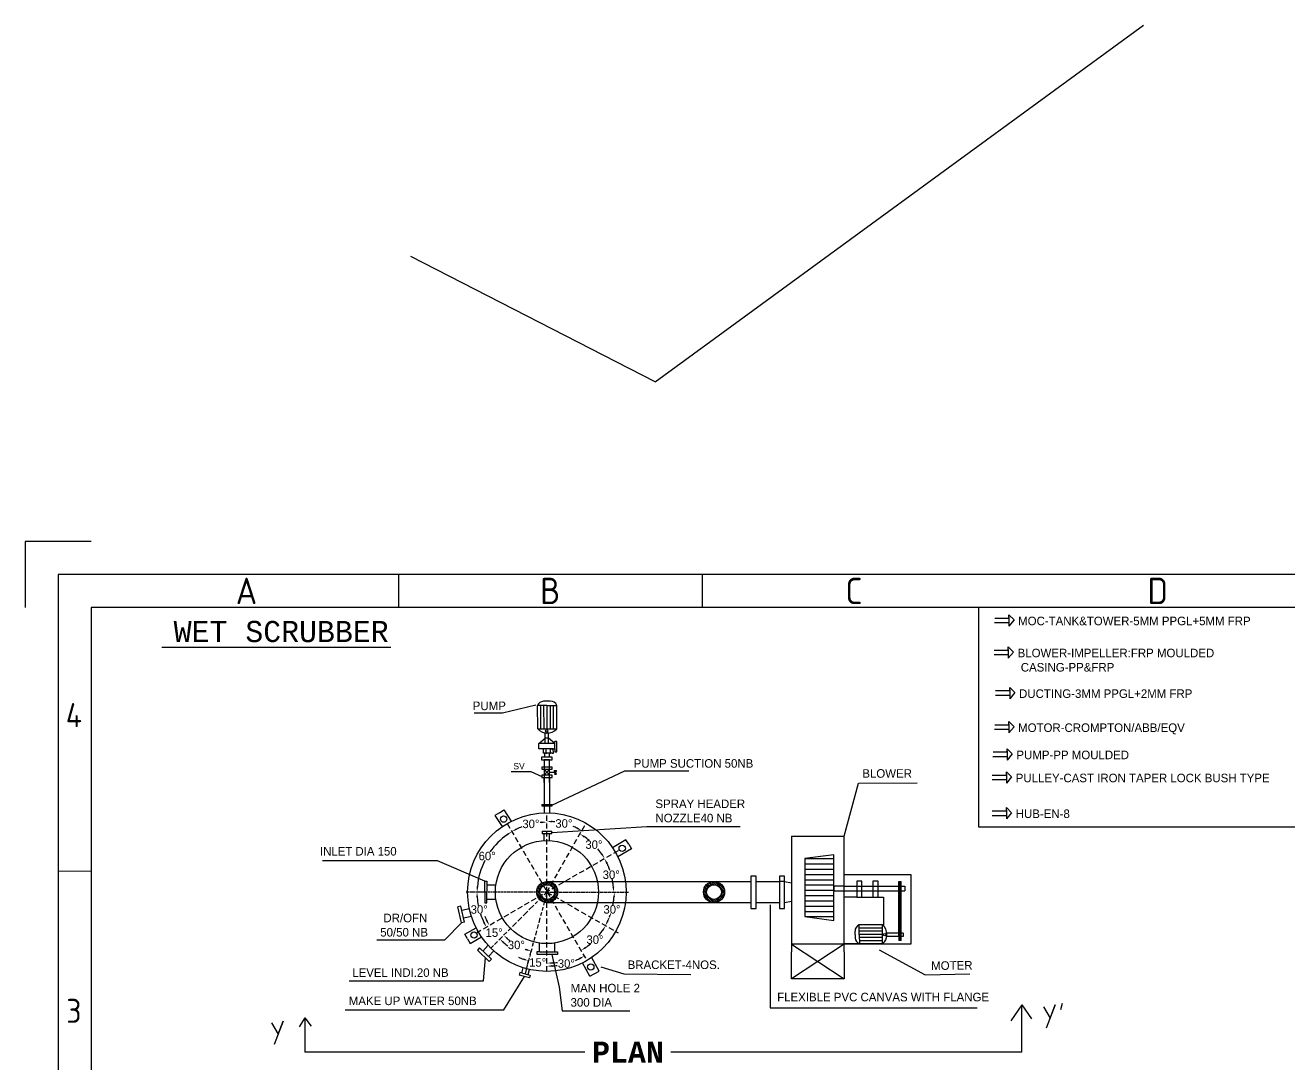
# Model space of a CAD drawing. Header units: inches. Extents: x -5552 to 88790, y -3173 to 14879.
# Drawn here: x 70238 to 82190, y 5056 to 14879 of the extents above; entities that cross this region are included whole.
import ezdxf
from ezdxf.enums import TextEntityAlignment as Align

# ---------------------------------------------------------------- set-up
doc = ezdxf.new("R2010")
doc.units = ezdxf.units.IN
doc.header["$MEASUREMENT"] = 0
doc.linetypes.add('HIDDEN', pattern=[0.375, 0.25, -0.125])
doc.layers.add('DIM', color=11, linetype='Continuous')
doc.layers.add('hidden', color=7, linetype='HIDDEN')
doc.styles.add('ISOCP', font='isocp.shx')
doc.linetypes.add('ZIGZAG', pattern='A,0.00254,-5.08,[131,ltypeshp.shx,S=5.08,R=0,X=-5.08,Y=0],-10.16,[131,ltypeshp.shx,S=5.08,R=180,X=5.08,Y=0],-5.08', length=20.32254)
doc.dimstyles.get("Standard").update_dxf_attribs({"dimtxt": 80, "dimasz": 50, "dimexe": 0.18, "dimexo": 40, "dimgap": 0.09, "dimtad": 0, "dimtih": 1, "dimtoh": 1, "dimdec": 0, "dimzin": 0, "dimdsep": 46, "dimtxsty": 'Standard', "dimcen": 0.09, "dimclrd": 6, "dimclre": 6, "dimclrt": 5, "dimadec": 0, "dimazin": 0, "dimtfac": 1, "dimtdec": 0, "dimtofl": 0, "dimtmove": 0, "dimatfit": 3, "dimfxl": 1, "dimtolj": 1, "dimtzin": 0, "dimarcsym": 0})

# ---------------------------------------------------------------- blocks, each defined once
blk = doc.blocks.new('*D73')
at = {"color": 6, "lineweight": -2, "transparency": 16777216}
for start, end in [(83.6401, 85.7152), (64.7023, 68.2699)]:
    blk.add_arc((75172, 6679), 669, start, end, dxfattribs=at)
at = {"color": 6, "transparency": 16777216}
for points in [[(75222, 7338), (75223, 7355), (75172, 7348)], [(75462, 7291), (75454, 7277), (75502, 7261)]]:
    blk.add_solid(points, dxfattribs=at)
at = {"layer": 'Defpoints', "color": 0, "transparency": 16777216}
for p in [(75172, 7429), (75398, 7309), (75542, 7332), (75172, 6679), (75172, 5929)]:
    blk.add_point(p, dxfattribs=at)
at = {"color": 5, "transparency": 16777216, "insert": (75333, 7328), "char_height": 80, "attachment_point": 5}
blk.add_mtext('\\A1;30°', dxfattribs=at)
blk = doc.blocks.new('*D74')
at = {"color": 6, "lineweight": -2, "transparency": 16777216}
for start, end in [(274.0742, 277.8998), (292.5911, 296.164)]:
    blk.add_arc((75172, 6682), 703, start, end, dxfattribs=at)
at = {"color": 6, "transparency": 16777216}
for points in [[(75223, 5972), (75222, 5989), (75172, 5978)], [(75478, 6058), (75486, 6043), (75526, 6074)]]:
    blk.add_solid(points, dxfattribs=at)
at = {"layer": 'Defpoints', "color": 0, "transparency": 16777216}
for p in [(75172, 7429), (74796, 7328), (75415, 6022), (75551, 6032), (75172, 5929)]:
    blk.add_point(p, dxfattribs=at)
at = {"color": 5, "transparency": 16777216, "insert": (75356, 6003), "char_height": 80, "attachment_point": 5}
blk.add_mtext('\\A1;30°', dxfattribs=at)
blk = doc.blocks.new('*D75')
at = {"color": 6, "lineweight": -2, "transparency": 16777216}
for start, end in [(320.0813, 325.6841), (304.7302, 309.8798)]:
    blk.add_arc((75174, 6678), 638, start, end, dxfattribs=at)
at = {"color": 6, "transparency": 16777216}
for points in [[(75694, 6323), (75708, 6314), (75728, 6361)], [(75542, 6147), (75533, 6161), (75496, 6127)]]:
    blk.add_solid(points, dxfattribs=at)
at = {"layer": 'Defpoints', "color": 0, "transparency": 16777216}
for p in [(74796, 7328), (74497, 7066), (75847, 6292), (75586, 6191), (75551, 6032)]:
    blk.add_point(p, dxfattribs=at)
at = {"color": 5, "transparency": 16777216, "insert": (75627, 6229), "char_height": 80, "attachment_point": 5}
blk.add_mtext('\\A1;30°', dxfattribs=at)
blk = doc.blocks.new('*D76')
at = {"color": 6, "lineweight": -2, "transparency": 16777216}
for start, end in [(184.343, 190.9407), (198.1212, 205.8434)]:
    blk.add_arc((75172, 6679), 661, start, end, dxfattribs=at)
at = {"color": 6, "transparency": 16777216}
for points in [[(74504, 6629), (74521, 6629), (74511, 6679)], [(74584, 6395), (74569, 6387), (74600, 6347)]]:
    blk.add_solid(points, dxfattribs=at)
at = {"layer": 'Defpoints', "color": 0, "transparency": 16777216}
for p in [(75845, 7070), (74422, 6679), (75922, 6679), (74551, 6452), (74500, 6288)]:
    blk.add_point(p, dxfattribs=at)
at = {"color": 5, "transparency": 16777216, "insert": (74532, 6514), "char_height": 80, "attachment_point": 5}
blk.add_mtext('\\A1;30°', dxfattribs=at)
blk = doc.blocks.new('*D84')
at = {"color": 6, "linetype": 'HIDDEN', "lineweight": -2, "transparency": 16777216}
for start, end in [(18.903, 25.6317), (4.5546, 11.3506)]:
    blk.add_arc((75172, 6679), 631, start, end, dxfattribs=at)
at = {"color": 6, "linetype": 'HIDDEN', "transparency": 16777216}
for points in [[(75733, 6948), (75748, 6956), (75717, 6996)], [(75809, 6730), (75792, 6729), (75803, 6679)]]:
    blk.add_solid(points, dxfattribs=at)
at = {"layer": 'Defpoints', "color": 0, "linetype": 'HIDDEN', "transparency": 16777216}
for p in [(75845, 7070), (75793, 6789), (74422, 6679), (75922, 6679), (74500, 6288)]:
    blk.add_point(p, dxfattribs=at)
at = {"color": 5, "linetype": 'HIDDEN', "transparency": 16777216, "insert": (75781, 6843), "char_height": 80, "attachment_point": 5}
blk.add_mtext('\\A1;30°', dxfattribs=at)
blk = doc.blocks.new('*D85')
at = {"color": 6, "linetype": 'HIDDEN', "lineweight": -2, "transparency": 16777216}
for start, end in [(348.7937, 355.514), (334.6724, 341.3278)]:
    blk.add_arc((75172, 6679), 637, start, end, dxfattribs=at)
at = {"color": 6, "linetype": 'HIDDEN', "transparency": 16777216}
for points in [[(75800, 6630), (75816, 6629), (75810, 6679)], [(75756, 6403), (75741, 6410), (75725, 6362)]]:
    blk.add_solid(points, dxfattribs=at)
at = {"layer": 'Defpoints', "color": 0, "linetype": 'HIDDEN', "transparency": 16777216}
for p in [(74422, 6679), (75172, 6679), (75922, 6679), (75772, 6463), (75847, 6292)]:
    blk.add_point(p, dxfattribs=at)
at = {"color": 5, "linetype": 'HIDDEN', "transparency": 16777216, "insert": (75788, 6515), "char_height": 80, "attachment_point": 5}
blk.add_mtext('\\A1;30°', dxfattribs=at)
blk = doc.blocks.new('*D78')
at = {"color": 6, "linetype": 'ByBlock', "lineweight": -2, "transparency": 16777216}
for start, end in [(50.7355, 55.8807), (34.713, 40.3374)]:
    blk.add_arc((75172, 6679), 632, start, end, dxfattribs=at)
at = {"color": 6, "linetype": 'ByBlock', "transparency": 16777216}
for points in [[(75522, 7195), (75531, 7209), (75484, 7229)], [(75698, 7044), (75684, 7035), (75718, 6997)]]:
    blk.add_solid(points, dxfattribs=at)
at = {"layer": 'Defpoints', "color": 0, "linetype": 'ByBlock', "transparency": 16777216}
for p in [(75542, 7332), (75654, 7088), (75845, 7070), (75172, 6679), (74500, 6288)]:
    blk.add_point(p, dxfattribs=at)
at = {"color": 5, "linetype": 'ByBlock', "transparency": 16777216, "insert": (75617, 7128), "char_height": 80, "attachment_point": 5}
blk.add_mtext('\\A1;30°', dxfattribs=at)
blk = doc.blocks.new('*D79')
at = {"color": 6, "linetype": 'ByBlock', "lineweight": -2, "transparency": 16777216}
blk.add_line((74989, 5994), (74998, 6030), dxfattribs=at)
for start, end in [(246.4849, 250.7481), (274.2632, 278.5263)]:
    blk.add_arc((75172, 6679), 672, start, end, dxfattribs=at)
at = {"color": 6, "linetype": 'ByBlock', "transparency": 16777216}
for points in [[(74953, 6053), (74948, 6037), (74998, 6030)], [(75223, 6001), (75222, 6017), (75172, 6007)]]:
    blk.add_solid(points, dxfattribs=at)
at = {"layer": 'Defpoints', "color": 0, "linetype": 'ByBlock', "transparency": 16777216}
for p in [(75172, 7429), (75172, 6679), (74999, 6033), (75056, 6017), (75172, 5929)]:
    blk.add_point(p, dxfattribs=at)
at = {"color": 5, "linetype": 'ByBlock', "transparency": 16777216, "insert": (75085, 6013), "char_height": 80, "attachment_point": 5}
blk.add_mtext('\\A1;15°', dxfattribs=at)
blk = doc.blocks.new('*D80')
at = {"color": 6, "linetype": 'ByBlock', "lineweight": -2, "transparency": 16777216}
for start, end in [(201.0735, 205.6248), (229.5513, 234.1026)]:
    blk.add_arc((75172, 6679), 630, start, end, dxfattribs=at)
at = {"color": 6, "linetype": 'ByBlock', "transparency": 16777216}
for points in [[(74612, 6411), (74597, 6403), (74628, 6363)], [(74758, 6194), (74769, 6206), (74727, 6234)]]:
    blk.add_solid(points, dxfattribs=at)
at = {"layer": 'Defpoints', "color": 0, "linetype": 'ByBlock', "transparency": 16777216}
for p in [(75845, 7070), (75172, 6679), (74500, 6288), (74657, 6317), (74727, 6234)]:
    blk.add_point(p, dxfattribs=at)
at = {"color": 5, "linetype": 'ByBlock', "transparency": 16777216, "insert": (74673, 6295), "char_height": 80, "attachment_point": 5}
blk.add_mtext('\\A1;15°', dxfattribs=at)
blk = doc.blocks.new('*D81')
at = {"color": 6, "linetype": 'ByBlock', "lineweight": -2, "transparency": 16777216}
blk.add_line((75014, 6088), (75023, 6121), dxfattribs=at)
for start, end in [(229.959, 232.8161), (249.3008, 250.0522)]:
    blk.add_arc((75172, 6679), 578, start, end, dxfattribs=at)
at = {"color": 6, "linetype": 'ByBlock', "transparency": 16777216}
for points in [[(74795, 6231), (74806, 6243), (74764, 6271)], [(74978, 6144), (74973, 6128), (75023, 6121)]]:
    blk.add_solid(points, dxfattribs=at)
at = {"layer": 'Defpoints', "color": 0, "linetype": 'ByBlock', "transparency": 16777216}
for p in [(75172, 6679), (75172, 6679), (74764, 6271), (74841, 6206), (75024, 6126)]:
    blk.add_point(p, dxfattribs=at)
at = {"color": 5, "linetype": 'ByBlock', "transparency": 16777216, "insert": (74883, 6179), "char_height": 80, "attachment_point": 5}
blk.add_mtext('\\A1;30°', dxfattribs=at)
blk = doc.blocks.new('*D82')
at = {"color": 6, "linetype": 'ByBlock', "lineweight": -2, "transparency": 16777216}
for start, end in [(111.144, 115.893), (94.3451, 95.601)]:
    blk.add_arc((75172, 6682), 659, start, end, dxfattribs=at)
at = {"color": 6, "linetype": 'ByBlock', "transparency": 16777216}
for points in [[(75122, 7348), (75123, 7331), (75172, 7341)], [(74888, 7268), (74880, 7282), (74840, 7252)]]:
    blk.add_solid(points, dxfattribs=at)
at = {"layer": 'Defpoints', "color": 0, "linetype": 'ByBlock', "transparency": 16777216}
for p in [(75172, 7429), (74796, 7328), (74945, 7301), (75551, 6032), (75172, 5929)]:
    blk.add_point(p, dxfattribs=at)
at = {"color": 5, "linetype": 'ByBlock', "transparency": 16777216, "insert": (75021, 7324), "char_height": 80, "attachment_point": 5}
blk.add_mtext('\\A1;30°', dxfattribs=at)
blk = doc.blocks.new('*D83')
at = {"color": 6, "linetype": 'ByBlock', "lineweight": -2, "transparency": 16777216}
blk.add_line((74552, 6679), (74512, 6679), dxfattribs=at)
for start, end in [(124.571, 144.8344), (152.9543, 175.6671)]:
    blk.add_arc((75174, 6679), 661, start, end, dxfattribs=at)
at = {"color": 6, "linetype": 'ByBlock', "transparency": 16777216}
for points in [[(74794, 7231), (74803, 7217), (74841, 7251)], [(74523, 6729), (74506, 6730), (74512, 6679)]]:
    blk.add_solid(points, dxfattribs=at)
at = {"layer": 'Defpoints', "color": 0, "linetype": 'ByBlock', "transparency": 16777216}
for p in [(74796, 7328), (74552, 6905), (74592, 6679), (74611, 6679), (75551, 6032)]:
    blk.add_point(p, dxfattribs=at)
at = {"color": 5, "linetype": 'ByBlock', "transparency": 16777216, "insert": (74607, 7020), "char_height": 80, "attachment_point": 5}
blk.add_mtext('\\A1;60°', dxfattribs=at)

msp = doc.modelspace()

# ---------------------------------------------------------------- hatches: boundary and pattern name
h = msp.add_hatch()
h.set_pattern_fill('ANSI31', scale=100, style=0)
h.set_pattern_definition([(135, (75275.049, 6579.401), (8.83883, 8.83883), [])])
h.paths.add_polyline_path([(75275, 6679.3, -0.4022849), (75179.1, 6579.4), (75171, 6579.4, -0.4022849), (75075, 6679.3, -1)])
h.paths.add_polyline_path([(75105, 6679.3, 1), (75245, 6679.3, 1)], flags=16)
h = msp.add_hatch()
h.set_pattern_fill('ANSI31', scale=100, style=0)
h.set_pattern_definition([(135, (76853.531, 6579.454), (8.83883, 8.83883), [])])
h.paths.add_polyline_path([(76853.5, 6679.4, -0.4022849), (76757.6, 6579.5), (76749.4, 6579.5, -0.4022849), (76653.5, 6679.4, -1)])
h.paths.add_polyline_path([(76683.5, 6679.4, 1), (76823.5, 6679.4, 1)], flags=16)

# ---------------------------------------------------------------- linework, layer by layer
at = {"color": 30, "linetype": 'ByBlock'}
for q in [(80817, 14879.2), (73886.4, 12692)]:
    msp.add_line((76196.6, 11507.3), q, dxfattribs=at)
at = {"color": 0}
for p, q in [((70237.8, 9996.7), (70237.8, 9372.1)), ((70862.4, 9996.7), (70237.8, 9996.7)), ((73767, 9684.4), (73767, 9372.1)), ((76640.3, 9684.4), (76640.3, 9372.1)), ((70862.4, 6875.7), (70550.1, 6875.4))]:
    msp.add_line(p, q, dxfattribs=at)
at = {"color": 7, "linetype": 'ByBlock'}
for p, q in [((79255.3, 9372.1), (79255.5, 7297.2)), ((79255.5, 7297.2), (82549.4, 7297.2)), ((75172.2, 6779.3), (77101.9, 6779.3)), ((74436.3, 6679.4), (74408.1, 6679.4)), ((74457.5, 6679.4), (74442.1, 6679.4)), ((74476.3, 6679.4), (74463.3, 6679.4)), ((74495.9, 6679.4), (74482.2, 6679.4)), ((74516.2, 6679.4), (74501.7, 6679.4)), ((74543.2, 6679.4), (74522, 6679.4)), ((74564.8, 6679.4), (74549, 6679.4)), ((74586.6, 6679.4), (74570.6, 6679.4)), ((74611.3, 6679.4), (74592.4, 6679.4)), ((74633.4, 6679.4), (74617.2, 6679.4)), ((74654.1, 6679.4), (74639.3, 6679.4)), ((74675.2, 6679.4), (74659.9, 6679.4)), ((74704, 6679.4), (74681.1, 6679.4)), ((74729.2, 6679.4), (74709.8, 6679.4)), ((74755.6, 6679.4), (74735, 6679.4)), ((74785.8, 6679.4), (74761.4, 6679.4)), ((74821.4, 6679.4), (74791.6, 6679.4)), ((74856.5, 6679.4), (74827.2, 6679.4)), ((74890.1, 6679.4), (74862.3, 6679.4)), ((74947.7, 6679.4), (74895.9, 6679.4)), ((74996, 6679.4), (74953.5, 6679.4)), ((75038.9, 6679.4), (75001.8, 6679.4)), ((75061, 6679.4), (75044.7, 6679.4)), ((75111.8, 6679.4), (75066.8, 6679.4)), ((75143, 6679.4), (75117.6, 6679.4)), ((75172.2, 6679.4), (75147.5, 6654.6)), ((75172.2, 6679.4), (75148.9, 6679.4)), ((75172.2, 6679.4), (75161.3, 6638.5)), ((75166.4, 6679.4), (75172.2, 6679.4)), ((75172.2, 6679.4), (75172.2, 6689.5)), ((75172.2, 6679.4), (75194.9, 6679.4)), ((75175, 6579.3), (77101.9, 6579.3)), ((75200.8, 6679.4), (75282.5, 6679.4)), ((75288.4, 6679.4), (75316, 6679.4)), ((75321.8, 6679.4), (75372.4, 6679.4)), ((75378.2, 6679.4), (75415.2, 6679.4)), ((75421.1, 6679.4), (75441.9, 6679.4)), ((75447.8, 6679.4), (75483.5, 6679.4)), ((75489.3, 6679.4), (75537.6, 6679.4)), ((75543.4, 6679.4), (75560.6, 6679.4)), ((75566.4, 6679.4), (75579.7, 6679.4)), ((75585.5, 6679.4), (75641.1, 6679.4)), ((75646.9, 6679.4), (75666.6, 6679.4)), ((75672.4, 6679.4), (75708.3, 6679.4)), ((75714.1, 6679.4), (75742.4, 6679.4)), ((75748.2, 6679.4), (75779.6, 6679.4)), ((75785.4, 6679.4), (75824.1, 6679.4)), ((75829.9, 6679.4), (75858.1, 6679.4)), ((75863.9, 6679.4), (75906.2, 6679.4)), ((75912.1, 6679.4), (75943.6, 6679.4)), ((80046.8, 5624), (80029.1, 5566.8))]:
    msp.add_line(p, q, dxfattribs=at)
at = {"color": 3, "linetype": 'ByBlock'}
for p, q in [((79407.8, 9228.7), (79541.4, 9228.7)), ((79408.2, 9272), (79541.9, 9272)), ((79541.9, 9278.7), (79541.9, 9302.5)), ((79541.9, 9302.5), (79591, 9253.4)), ((79541.9, 9278.7), (79541.9, 9221.5)), ((79591, 9253.4), (79541.9, 9194.8)), ((79541.9, 9221.5), (79541.9, 9194.8)), ((79403.5, 8968.9), (79537.1, 8968.9)), ((79537.1, 8975.6), (79537.1, 8999.4)), ((79537.1, 8999.4), (79586.2, 8950.3)), ((79537.1, 8975.6), (79537.1, 8918.4)), ((79403, 8925.6), (79536.6, 8925.6)), ((79586.2, 8950.3), (79537.1, 8891.7)), ((79537.1, 8918.4), (79537.1, 8891.7)), ((79550.4, 8591.4), (79550.4, 8615.1)), ((79550.4, 8615.1), (79599.6, 8566)), ((79416.3, 8541.4), (79549.9, 8541.4)), ((79416.8, 8584.7), (79550.4, 8584.7)), ((79550.4, 8591.4), (79550.4, 8534.2)), ((79599.6, 8566), (79550.4, 8507.5)), ((79550.4, 8534.2), (79550.4, 8507.5)), ((79408.2, 8262.5), (79541.9, 8262.5)), ((79541.9, 8269.2), (79541.9, 8293)), ((79541.9, 8293), (79591, 8243.8)), ((79541.9, 8269.2), (79541.9, 8212)), ((79407.8, 8219.2), (79541.4, 8219.2)), ((79591, 8243.8), (79541.9, 8185.3)), ((79541.9, 8212), (79541.9, 8185.3)), ((79525.8, 8011.5), (79525.8, 8035.3)), ((79525.8, 8035.3), (79574.9, 7986.2)), ((79525.8, 8011.5), (79525.8, 7954.3)), ((79391.7, 7961.5), (79525.3, 7961.5)), ((79392.2, 8004.8), (79525.8, 8004.8)), ((79574.9, 7986.2), (79525.8, 7927.6)), ((79525.8, 7954.3), (79525.8, 7927.6)), ((79385.7, 7786.8), (79519.3, 7786.8)), ((79519.3, 7793.5), (79519.3, 7817.2)), ((79519.3, 7817.2), (79568.4, 7768.1)), ((79519.3, 7793.5), (79519.3, 7736.3)), ((79385.2, 7743.5), (79518.8, 7743.5)), ((79568.4, 7768.1), (79519.3, 7709.6)), ((79519.3, 7736.3), (79519.3, 7709.6)), ((79385.7, 7448.6), (79519.3, 7448.6)), ((79519.3, 7455.4), (79519.3, 7479.1)), ((79519.3, 7479.1), (79568.4, 7430)), ((79519.3, 7455.4), (79519.3, 7398.2)), ((79568.4, 7430), (79519.3, 7371.5)), ((79385.2, 7405.3), (79518.8, 7405.3)), ((79519.3, 7398.2), (79519.3, 7371.5))]:
    msp.add_line(p, q, dxfattribs=at)
at = {"color": 7}
for p, q in [((71529.8, 8996.5), (73695, 8996.5)), ((74752.9, 8370.8), (74482.6, 8370.8)), ((75067.7, 8446), (74752.9, 8370.8)), ((75170.6, 8444.3), (75084.7, 8444.1)), ((75085.1, 8224.1), (75084.7, 8444.1)), ((75085.1, 8224.1), (75084.7, 8444.1)), ((75115.1, 8224.2), (75114.7, 8444.4)), ((75203.9, 8484.3), (75139.8, 8484.2)), ((75145.1, 8224.2), (75144.7, 8444.5)), ((75170.6, 8444.3), (75264.7, 8444.4)), ((75170.6, 8444.3), (75264.7, 8444.4)), ((75175.1, 8224.3), (75174.7, 8444.5)), ((75205.1, 8224.3), (75204.7, 8444.6)), ((75235.1, 8224.4), (75234.7, 8444.7)), ((75265.1, 8224.4), (75264.7, 8444.4)), ((75265.1, 8224.4), (75264.7, 8444.4)), ((75085.1, 8224.1), (75265.1, 8224.4)), ((75085.1, 8224.1), (75265.1, 8224.4)), ((75096.2, 8084.1), (75156.1, 8134.2)), ((75186, 8184.3), (75156, 8184.2)), ((75156.2, 8084.2), (75156, 8184.2)), ((75186.1, 8134.3), (75156.1, 8134.2)), ((75186.2, 8084.3), (75186, 8184.3)), ((75186.1, 8134.3), (75186, 8184.3)), ((75246.2, 8084.4), (75186.1, 8134.3)), ((75246.2, 8084.4), (75096.2, 8084.1)), ((75096.3, 8034.1), (75096.2, 8084.1)), ((75096.3, 8034.1), (75096.2, 8084.1)), ((75096.3, 8034.1), (75096.2, 8084.1)), ((75136.3, 8034.2), (75096.3, 8034.1)), ((75136.3, 8034.2), (75096.3, 8034.1)), ((75206.3, 8034.3), (75136.3, 8034.2)), ((75136.3, 8034.2), (75136.4, 7994.2)), ((75233, 8034.4), (75163, 8034.2)), ((75163, 8034.2), (75163.1, 7994.2)), ((75206.3, 8034.3), (75246.3, 8034.4)), ((75206.3, 8034.3), (75246.3, 8034.4)), ((75206.4, 7994.3), (75206.3, 8034.3)), ((75233.1, 7994.4), (75233, 8034.4)), ((75267.5, 8104.8), (75246.2, 8104.7)), ((75246.3, 8034.4), (75246.2, 8104.7)), ((75246.3, 8034.4), (75246.2, 8104.7)), ((75246.3, 8034.4), (75246.3, 8006.2)), ((75267.7, 8006.2), (75267.5, 8104.8)), ((75221.9, 7954.4), (75121.9, 7954.2)), ((75121.9, 7954.2), (75121.9, 7929.2)), ((75121.9, 7929.2), (75221.9, 7929.4)), ((75146.4, 7994.2), (75136.4, 7994.2)), ((75196.4, 7994.3), (75146.4, 7994.2)), ((75196.9, 7929.3), (75146.9, 7929.2)), ((75146.9, 7929.2), (75147.2, 7757.6)), ((75149.1, 7994.2), (75149.2, 7954.2)), ((75163.1, 7994.2), (75173.1, 7994.3)), ((75223.1, 7994.4), (75173.1, 7994.3)), ((75196.4, 7954.3), (75196.4, 7994.3)), ((75196.4, 7994.3), (75206.4, 7994.3)), ((75196.4, 7954.3), (75196.4, 7979.3)), ((75197.2, 7757.6), (75196.9, 7929.3)), ((75197, 7879.3), (75196.9, 7929.3)), ((75221.9, 7929.4), (75221.9, 7954.4)), ((75223.1, 7994.4), (75233.1, 7994.4)), ((75246.3, 8006.2), (75267.7, 8006.2)), ((74834.1, 7819.6), (75020.7, 7819.6)), ((75020.7, 7819.6), (75123.3, 7774)), ((75220.5, 7862.3), (75123.3, 7862.3)), ((75123.3, 7862.3), (75123.3, 7840.8)), ((75123.3, 7840.8), (75220.5, 7840.8)), ((75220.5, 7784.8), (75123.3, 7784.8)), ((75123.3, 7784.8), (75123.3, 7763.2)), ((75197.1, 7840.8), (75147, 7784.8)), ((75197.1, 7784.8), (75147, 7840.8)), ((75197.1, 7813.3), (75242.4, 7813.3)), ((75912.1, 7825.2), (75209.5, 7496)), ((75220.5, 7840.8), (75220.5, 7862.3)), ((75220.5, 7763.2), (75220.5, 7784.8)), ((75253.3, 7813.2), (75241.3, 7830.4)), ((75241.3, 7830.4), (75263.6, 7830.4)), ((75242.4, 7813.3), (75253.3, 7813.2)), ((75253.3, 7813.2), (75242.9, 7796.1)), ((75242.9, 7796.1), (75264.5, 7796.1)), ((75263.6, 7830.4), (75253.3, 7813.2)), ((75264.5, 7796.1), (75253.3, 7813.2)), ((75912.1, 7825.2), (76515.1, 7825.2)), ((75123.3, 7763.2), (75220.5, 7763.2)), ((75147.2, 7757.6), (75147.2, 7428.9)), ((75147.2, 7716), (75147.2, 7757.6)), ((75197.2, 7757.6), (75197.2, 7428.9)), ((75197.2, 7716), (75197.2, 7757.6)), ((77985.2, 7207.5), (78119.5, 7708.5)), ((78119.5, 7708.5), (78675, 7713.6)), ((75197.2, 7547.3), (75197.2, 7547.3)), ((74722.5, 7429.8), (74680.6, 7402.6)), ((74722.5, 7429.8), (74764.5, 7457)), ((74764.5, 7457), (74834.8, 7349.1)), ((75124.4, 7509.4), (75124.4, 7496)), ((75124.4, 7509.4), (75222.2, 7509.4)), ((75124.4, 7496), (75222.2, 7496)), ((75222.2, 7496), (75222.2, 7509.4)), ((74680.6, 7402.6), (74748.8, 7298.3)), ((75218, 7242.7), (76116.2, 7298.7)), ((76116.2, 7298.7), (77001.3, 7298.3)), ((75126.6, 7255.2), (75218, 7255.2)), ((75126.6, 7255.2), (75126.6, 7230.2)), ((75218, 7230.2), (75126.6, 7230.2)), ((75147.2, 7165.8), (75147.2, 7230.2)), ((75197.2, 7165.9), (75197.2, 7230.2)), ((75218, 7230.2), (75218, 7255.2)), ((75920, 7174.4), (75791.9, 7096.6)), ((75945.8, 7131.6), (75920, 7174.4)), ((77485.2, 7207.5), (77485.2, 6114.3)), ((77485.2, 7207.5), (77985.2, 7207.5)), ((77985.2, 6114.3), (77985.2, 7207.5)), ((75971.6, 7088.8), (75844.1, 7011.5)), ((75945.8, 7131.6), (75971.6, 7088.8)), ((74137.1, 6976.3), (73048.4, 6976.3)), ((74584.7, 6781.9), (74137.1, 6976.3)), ((77887, 7031.1), (77612, 6996.8)), ((77612, 6996.8), (77612, 6446.8)), ((77612, 6996.8), (77887, 6996.8)), ((77612, 6946.8), (77887, 6946.8)), ((77887, 6781.1), (77887, 7031.1)), ((77151.9, 6830.8), (77101.9, 6830.8)), ((77101.9, 6830.8), (77101.9, 6524.8)), ((77151.9, 6524.8), (77151.9, 6830.8)), ((77421.3, 6830.8), (77371.3, 6830.8)), ((77371.3, 6830.8), (77371.3, 6524.8)), ((77421.3, 6524.8), (77421.3, 6830.8)), ((77612, 6896.8), (77887, 6896.8)), ((77612, 6846.8), (77887, 6846.8)), ((78616.7, 6842.1), (77985.2, 6842.1)), ((78616.7, 6189.1), (78616.7, 6842.1)), ((74584.7, 6679.4), (74584.7, 6781.9)), ((74584.7, 6781.9), (74604.7, 6781.9)), ((74604.7, 6781.9), (74604.7, 6679.4)), ((74604.7, 6747.6), (74689.5, 6747.6)), ((77421.3, 6779.4), (77371.3, 6779.4)), ((77421.3, 6779.4), (77485.2, 6765.9)), ((77612, 6796.8), (77887, 6796.8)), ((77612, 6746.8), (77887, 6746.8)), ((77612, 6696.8), (77887, 6696.8)), ((77887, 6736.1), (77887, 6781.1)), ((77985.2, 6736.1), (77887, 6736.1)), ((77887, 6736.1), (77887, 6691.1)), ((77887, 6410.6), (77887, 6736.1)), ((77985.2, 6736.1), (78558.8, 6736.1)), ((78102.6, 6783.6), (78102.6, 6629.9)), ((78152.6, 6783.6), (78102.6, 6783.6)), ((78152.6, 6629.9), (78152.6, 6783.6)), ((78255.1, 6783.6), (78255.1, 6629.9)), ((78305.1, 6783.6), (78255.1, 6783.6)), ((78305.1, 6629.9), (78305.1, 6783.6)), ((78500, 6260.6), (78500, 6779.8)), ((78500, 6779.8), (78510, 6779.8)), ((78510, 6260.6), (78510, 6779.8)), ((78514.8, 6260.6), (78514.8, 6779.8)), ((78514.8, 6779.8), (78524.8, 6779.8)), ((78524.8, 6220.7), (78524.8, 6779.8)), ((78558.8, 6736.1), (78558.8, 6691.1)), ((74584.7, 6679.4), (74584.7, 6576.9)), ((74584.7, 6576.9), (74604.7, 6576.9)), ((74604.7, 6576.9), (74604.7, 6679.4)), ((74604.7, 6611.1), (74689.5, 6611.1)), ((75083.5, 6590.6), (75060.9, 6568.1)), ((75135.2, 6642.3), (75095.8, 6602.9)), ((75155.9, 6618.3), (75139.4, 6556.6)), ((75172.2, 6673.8), (75172.2, 6684.9)), ((77421.3, 6579.4), (77485.2, 6593.4)), ((77612, 6646.8), (77887, 6646.8)), ((77612, 6596.8), (77887, 6596.8)), ((77887, 6691.1), (77985.2, 6691.1)), ((77985.2, 6691.1), (78558.8, 6691.1)), ((78102.6, 6629.9), (77985.2, 6629.9)), ((78102.6, 6629.9), (78152.6, 6629.9)), ((78152.6, 6629.9), (78357.4, 6629.9)), ((78255.1, 6629.9), (78305.1, 6629.9)), ((78357.4, 6629.9), (78357.4, 6360)), ((74357.8, 6544.7), (74329.5, 6538.3)), ((74363.3, 6387.2), (74329.5, 6538.3)), ((74392.2, 6394), (74357.8, 6544.7)), ((74439.3, 6520.6), (74367.1, 6504.2)), ((74990.5, 6497.7), (74947.6, 6454.7)), ((75048.7, 6555.8), (75002.8, 6509.9)), ((75120.6, 6486.4), (75112.3, 6455.6)), ((75134, 6536.4), (75126, 6506.6)), ((77101.9, 6524.8), (77151.9, 6524.8)), ((77285.7, 6559.4), (77285.7, 5584.4)), ((77371.3, 6524.8), (77421.3, 6524.8)), ((77612, 6546.8), (77887, 6546.8)), ((77612, 6496.8), (77887, 6496.8)), ((74206.2, 6226.8), (74363.3, 6387.2)), ((74392.2, 6394), (74363.3, 6387.2)), ((74458.5, 6449.2), (74383.5, 6432.3)), ((74395.6, 6280.4), (74502.5, 6341.9)), ((74834.7, 6341.8), (74805.4, 6312.6)), ((74884.1, 6391.2), (74847, 6354.1)), ((74935.3, 6442.5), (74896.4, 6403.5)), ((75089.8, 6371.6), (75079.9, 6334.4)), ((75106.9, 6435.4), (75094.6, 6389.5)), ((77612, 6446.8), (77887, 6410.6)), ((77612, 6446.8), (77887, 6446.8)), ((78347.5, 6339.5), (78127.2, 6339.1)), ((78347.4, 6369.5), (78127.5, 6369.1)), ((78347.4, 6369.5), (78127.5, 6369.1)), ((78127.6, 6275), (78127.5, 6369.1)), ((78127.6, 6275), (78127.5, 6369.1)), ((78347.8, 6189.5), (78347.4, 6369.5)), ((78347.8, 6189.5), (78347.4, 6369.5)), ((73562.7, 6226.8), (74206.2, 6226.8)), ((74420.5, 6237), (74395.6, 6280.4)), ((74420.5, 6237), (74445.3, 6193.6)), ((74445.3, 6193.6), (74553.2, 6256)), ((74751, 6258.1), (74718.5, 6225.7)), ((74793.2, 6300.3), (74763.2, 6270.4)), ((75057.9, 6252.2), (75048.9, 6218.5)), ((75074.5, 6314.2), (75063.3, 6272.4)), ((78087.6, 6274.9), (78087.6, 6308.4)), ((78087.6, 6274.9), (78087.6, 6308.4)), ((78087.6, 6274.9), (78087.7, 6244.2)), ((78087.6, 6274.9), (78087.7, 6244.2)), ((78347.6, 6309.5), (78127.3, 6309.1)), ((78347.6, 6279.5), (78127.3, 6279.1)), ((78347.7, 6249.5), (78127.4, 6249.1)), ((78347.7, 6219.5), (78127.4, 6219.1)), ((78127.6, 6275), (78127.8, 6189.1)), ((78127.6, 6275), (78127.8, 6189.1)), ((78541, 6290.7), (78387.6, 6290.5)), ((78437.6, 6290.5), (78387.6, 6290.5)), ((78541, 6260.7), (78387.6, 6260.5)), ((78499.9, 6260.7), (78499.9, 6220.7)), ((78499.9, 6260.7), (78499.9, 6220.7)), ((78510, 6220.7), (78499.9, 6220.7)), ((78500, 6260.7), (78500, 6220.7)), ((78510, 6260.7), (78510, 6220.7)), ((78510, 6260.7), (78510, 6220.7)), ((78514.8, 6260.7), (78514.8, 6220.7)), ((78524.8, 6220.7), (78514.8, 6220.7)), ((78541, 6290.7), (78541, 6260.7)), ((74535, 6150.6), (74515.1, 6129.5)), ((74627.3, 6022.9), (74515.1, 6129.5)), ((74647.6, 6044.6), (74535, 6150.6)), ((74616.3, 6176.1), (74565.3, 6122)), ((74671.8, 6127.4), (74619, 6071.5)), ((74665.5, 6172.6), (74641.9, 6149.1)), ((74706.3, 6213.4), (74677.7, 6184.8)), ((75028.6, 6142.8), (75019.8, 6110.2)), ((75043.4, 6198.3), (75034, 6163)), ((77985.2, 6187.4), (77485.2, 6187.4)), ((77485.2, 6187.4), (77985.2, 5857.7)), ((77985.2, 6187.4), (77485.2, 5857.7)), ((77485.2, 5857.7), (77485.2, 6114.3)), ((78127.8, 6189.1), (77985.2, 6189.1)), ((77985.2, 6189.1), (78616.7, 6189.1)), ((77985.2, 6114.3), (77985.2, 5857.7)), ((78260, 6189.5), (78127.4, 6189.3)), ((78347.8, 6189.5), (78127.5, 6189.2)), ((78315.6, 6132.8), (78749.4, 5896.4)), ((74573, 5841.1), (74591.5, 6056.9)), ((74647.6, 6044.6), (74627.3, 6022.9)), ((74987, 5987.3), (74965.2, 5906)), ((75005.9, 6058), (74992.4, 6007.5)), ((75014.4, 6089.9), (75009.4, 6071.1)), ((75218.5, 6088.1), (75289.7, 5780)), ((75578.8, 5883.4), (75509.4, 6009.5)), ((75666.5, 5931.5), (75594, 6062.7)), ((74763.4, 5564.7), (74959.1, 5881.6)), ((74916.6, 5918), (74910.6, 5893.6)), ((75007.7, 5869.5), (74910.6, 5893.6)), ((74940.9, 5912), (74916.6, 5918)), ((74936.1, 5913.2), (74948.2, 5962.4)), ((74940.9, 5912), (74989.4, 5900)), ((74989.4, 5900), (75013.7, 5893.8)), ((74994.3, 5898.7), (75006.5, 5948)), ((75013.7, 5893.8), (75007.7, 5869.5)), ((75578.8, 5883.4), (75666.5, 5931.5)), ((75682.9, 5971.8), (75901.5, 5905.8)), ((75901.5, 5905.8), (76533, 5900.6)), ((77985.2, 5857.7), (77485.2, 5857.7)), ((78749.4, 5896.4), (79173.1, 5906.5)), ((73301.9, 5841.1), (74573, 5841.1)), ((75289.7, 5780), (75315.3, 5557)), ((73264.1, 5564.7), (74763.4, 5564.7)), ((75315.3, 5557), (75957.9, 5554.5)), ((77285.7, 5584.4), (79241.8, 5584.4)), ((79665.2, 5614), (79560.5, 5461.3)), ((79665.2, 5164.6), (79665.2, 5614)), ((79665.2, 5614), (79755.5, 5481.8)), ((79870.7, 5593.8), (79931.7, 5486.5)), ((79981.1, 5611.2), (79893.8, 5390.8)), ((79931.7, 5486.5), (79981.1, 5611.2)), ((72568.5, 5441.8), (72629.5, 5334.5)), ((72678.8, 5459.2), (72591.6, 5238.8)), ((72629.5, 5334.5), (72678.8, 5459.2)), ((72883, 5489.1), (72830.3, 5406.2)), ((72883, 5489.1), (72883, 5164.6)), ((72883, 5489.1), (72942.9, 5411.2)), ((75531.9, 5164.6), (72883, 5164.6)), ((79665.2, 5164.6), (76344.7, 5164.6))]:
    msp.add_line(p, q, dxfattribs=at)
at = {"color": 5, "linetype": 'HIDDEN'}
for p, q in [((75172.2, 6979.3), (75172.3, 6979.3)), ((75172.3, 6979.3), (75172.2, 6979.3)), ((78510, 6220.7), (78499.9, 6220.7))]:
    msp.add_line(p, q, dxfattribs=at)
at = {"color": 7, "linetype": 'ZIGZAG'}
for p, q in [((77151.9, 6779.4), (77371.3, 6779.4)), ((77151.9, 6579.4), (77371.3, 6579.4))]:
    msp.add_line(p, q, dxfattribs=at)
at = {"color": 7, "linetype": 'HIDDEN'}
for p, q in [((75101.9, 6113.2), (75076.9, 6113.3)), ((75076.9, 6113.3), (75076.9, 6088.3)), ((75101.9, 6113.2), (75102.9, 6196.8)), ((75101.9, 6113.2), (75246, 6113.1)), ((75246, 6113.1), (75245.9, 6197.5)), ((75246, 6113.1), (75271, 6113.1)), ((75271, 6113.1), (75271, 6088.1)), ((75271, 6088.1), (75076.9, 6088.3))]:
    msp.add_line(p, q, dxfattribs=at)
at = {"color": 5}
msp.add_line((75724.9, 6171.8), (75686.5, 6132.7), dxfattribs=at)
at = {"color": 0}
for points in [[(88477.3, -2808.4), (88477.3, 9684.4), (70550.1, 9684.4), (70550.1, -2808.4)], [(88164.9, -2496.1), (88164.9, 9372.1), (70862.4, 9372.1), (70862.4, -2496.1)]]:
    msp.add_lwpolyline(points, close=True, dxfattribs=at)
at = {"color": 7}
for centre, radius in [((75171, 8204.3), 11), ((75172.2, 6679.4), 750), ((74762.6, 7369.8), 30.1), ((75172.2, 6679.4), 487.5), ((75884.6, 7093.5), 30.1), ((75175, 6679.3), 100), ((75175, 6679.3), 70), ((76753.5, 6679.4), 100), ((76753.5, 6679.4), 70), ((74482.6, 6273.7), 30.1), ((78367.6, 6275.4), 11), ((75587.1, 5970.2), 30.1)]:
    msp.add_circle(centre, radius, dxfattribs=at)
for centre, radius, start, end in [((75145.8, 8418.1), 66.4, 95.20389, 156.90758), ((75209.5, 8426.7), 57.9, 17.86835, 95.54613), ((75209.5, 8426.7), 57.9, 17.86835, 95.54613), ((75170, 8294.7), 110.4, 219.72552, 270.448), ((75178, 8298.1), 114.1, 266.49533, 319.75631), ((78145.2, 6314), 57.9, 107.86835, 185.54613), ((78145.2, 6314), 57.9, 107.86835, 185.54613), ((78273.7, 6282.4), 114.1, 356.49533, 49.75631), ((78153.8, 6250.2), 66.4, 185.20389, 246.90758), ((78153.8, 6250.2), 66.4, 185.20389, 246.90758), ((78277.2, 6274.4), 110.4, 309.72552, 0.448)]:
    msp.add_arc(centre, radius, start, end, dxfattribs=at)
at = {"layer": 'DIM', "color": 7, "linetype": 'HIDDEN', "ltscale": 200}
for p, q in [((75172.2, 5929.4), (75172.2, 7429.3)), ((75844.8, 7070.4), (74499.7, 6288.3)), ((75172, 6679.5), (75847.1, 6292.5))]:
    msp.add_line(p, q, dxfattribs=at)
at = {"layer": 'DIM', "color": 5, "ltscale": 150}
msp.add_line((74511.7, 6324.2), (74513.3, 6325.2), dxfattribs=at)
at = {"layer": 'hidden', "color": 7, "ltscale": 200}
for p, q in [((74795.6, 7327.9), (75551, 6031.9)), ((75172.2, 6679.4), (75542.5, 7331.6))]:
    msp.add_line(p, q, dxfattribs=at)

# ---------------------------------------------------------------- texts
at = {"color": 0, "style": 'ISOCP'}
for s, height, p in [('A', 249.9, (72330.3, 9528.2)), ('B', 249.9, (75203.7, 9528.2)), ('C', 249.9, (78077, 9528.2)), ('D', 249.9, (80950.4, 9528.2)), ('4', 227.1, (70698, 8353.8)), ('3', 227.1, (70698.1, 5556))]:
    msp.add_text(s, height=height, dxfattribs=at).set_placement(p, align=Align.MIDDLE)
at = {"color": 7}
for s, insert, char_height, width, attachment_point in [('{\\fMonospac821 BT|b0|i0|c0|p49;WET SCRUBBER }', (73675.1, 9244.4), 200, 6843.366, 3), ('MOC-TANK&TOWER-5MM PPGL+5MM FRP ', (79629.7, 9284.6), 81, 2593.843, 1), ('BLOWER-IMPELLER:FRP MOULDED\\P CASING-PP&FRP', (79625, 8981.5), 81, 2338.852, 1), ('DUCTING-3MM PPGL+2MM FRP', (79638.3, 8597.2), 81, 2338.852, 1), ('PUMP', (74627.2, 8481.8), 81.33, 1055.97, 2), ('MOTOR-CROMPTON/ABB/EQV', (79629.7, 8275), 81, 2338.852, 1), ('PUMP-PP MOULDED', (79613.7, 8017.4), 81, 2338.852, 1), ('PUMP SUCTION 50NB', (76558.9, 7936.8), 81, 1979.379, 2), ('BLOWER', (78155.9, 7842), 81, 1257.688, 1), ('PULLEY-CAST IRON TAPER LOCK BUSH TYPE', (79607.2, 7799.3), 81, 2770.957, 1), ('SPRAY HEADER NOZZLE40 NB', (76198.8, 7554.9), 81, 1257.688, 1), ('HUB-EN-8', (79607.2, 7461.2), 81, 2770.957, 1), ('INLET DIA 150', (73026.3, 7105.6), 80.565, 1278.769, 1), (' DR/OFN\\P50/50 NB', (73595.8, 6474.9), 81, 1752.438, 1), ('BRACKET-4NOS.', (75936, 6032.2), 81, 542.856, 1), ('LEVEL INDI.20 NB', (73332, 5957.9), 80.565, 1278.769, 1), ('MAN HOLE 2 300 DIA', (75396.1, 5811.4), 81, 692.464, 1), ('MAKE UP WATER 50NB', (73298.2, 5691.2), 81, 1530.265, 1), ('FLEXIBLE PVC CANVAS WITH FLANGE', (77350.4, 5726.7), 81, 2535.893, 1), ('{\\fMonospac821 BT|b1|i0|c0|p49;PLAN }', (76278.1, 5265), 200, 3266.861, 3)]:
    msp.add_mtext(s, dxfattribs=dict(at, insert=insert, char_height=char_height, width=width, attachment_point=attachment_point))
at = {"color": 7, "attachment_point": 1, "rotation": 0.72135}
for s, insert, char_height, width in [('SV', (74854.2, 7900.5), 60.75, 519.5), ('MOTER', (78806.6, 6023.1), 81, 1257.688)]:
    msp.add_mtext(s, dxfattribs=dict(at, insert=insert, char_height=char_height, width=width))

# ---------------------------------------------------------------- dimensions: what is measured, and where the dimension line sits
at = {"color": 5}
dim = msp.add_angular_dim_2l(base=(75414.6, 6021.6), line1=((75172.2, 5929.4), (75172.2, 7429.3)), line2=((74795.6, 7327.9), (75551, 6031.9)), dimstyle='Standard', dxfattribs=at)
dim.commit()
dim.dimension.update_dxf_attribs({"geometry": '*D74', "text_midpoint": (75355.7, 6002.8), "dimtype": 162})
at = {"color": 5, "linetype": 'ByBlock'}
dim = msp.add_angular_dim_2l(base=(74945, 7300.8), line1=((75172.2, 5929.4), (75172.2, 7429.3)), line2=((74795.6, 7327.9), (75551, 6031.9)), dimstyle='Standard', dxfattribs=at)
dim.commit()
dim.dimension.update_dxf_attribs({"geometry": '*D82', "text_midpoint": (75021.1, 7323.7), "dimtype": 162})
at = {"color": 7, "linetype": 'ByBlock'}
for base, line1, line2, picture, middle in [((75055.6, 6017.4), ((75172.2, 6679.4), (74999.1, 6032.7)), ((75172.2, 5929.4), (75172.2, 7429.3)), '*D79', (75084.6, 6013)), ((75654.3, 7087.5), ((75844.8, 7070.4), (74499.7, 6288.3)), ((75172.2, 6679.4), (75542.5, 7331.6)), '*D78', (75616.5, 7128.3)), ((74657.2, 6317.2), ((75844.8, 7070.4), (74499.7, 6288.3)), ((75172.2, 6679.4), (74727, 6234.2)), '*D80', (74673.3, 6295.3)), ((74840.8, 6206), ((75172.2, 6679.4), (74763.6, 6270.7)), ((75172.2, 6679.4), (75024.2, 6126.5)), '*D81', (74883.4, 6178.9))]:
    dim = msp.add_angular_dim_2l(base=base, line1=line1, line2=line2, dimstyle='Standard', dxfattribs=at)
    dim.commit()
    dim.dimension.update_dxf_attribs({"geometry": picture, "text_midpoint": middle})
at = {"color": 7}
for base, line1, line2, picture, middle in [((75397.9, 7308.9), ((75172.2, 6679.4), (75542.5, 7331.6)), ((75172.2, 5929.4), (75172.2, 7429.3)), '*D73', (75333.1, 7328.5)), ((74551, 6451.7), ((75844.8, 7070.4), (74499.7, 6288.3)), ((74422.3, 6679.1), (75922.2, 6679.4)), '*D76', (74531.7, 6513.6))]:
    dim = msp.add_angular_dim_2l(base=base, line1=line1, line2=line2, dimstyle='Standard', dxfattribs=at)
    dim.commit()
    dim.dimension.update_dxf_attribs({"geometry": picture, "text_midpoint": middle, "dimtype": 162})
at = {"color": 5}
dim = msp.add_angular_dim_2l(base=(75586.2, 6191.1), line1=((74795.6, 7327.9), (75551, 6031.9)), line2=((74497.4, 7066.3), (75847.1, 6292.5)), dimstyle='Standard', dxfattribs=at)
dim.commit()
dim.dimension.update_dxf_attribs({"geometry": '*D75', "text_midpoint": (75627.1, 6228.7)})
at = {"color": 7, "linetype": 'ByBlock'}
dim = msp.add_angular_dim_2l(base=(74551.9, 6904.7), line1=((74795.6, 7327.9), (75551, 6031.9)), line2=((74611.3, 6679.4), (74592.4, 6679.4)), dimstyle='Standard', dxfattribs=at)
dim.commit()
dim.dimension.update_dxf_attribs({"geometry": '*D83', "text_midpoint": (74606.9, 7020.2), "dimtype": 162})
at = {"color": 7, "linetype": 'HIDDEN'}
for base, line1, line2, picture, middle in [((75792.9, 6789.4), ((75844.8, 7070.4), (74499.7, 6288.3)), ((74422.3, 6679.1), (75922.2, 6679.4)), '*D84', (75780.8, 6843.4)), ((75771.8, 6462.5), ((74422.3, 6679.1), (75922.2, 6679.4)), ((75172, 6679.5), (75847.1, 6292.5)), '*D85', (75788.3, 6515.3))]:
    dim = msp.add_angular_dim_2l(base=base, line1=line1, line2=line2, dimstyle='Standard', dxfattribs=at)
    dim.commit()
    dim.dimension.update_dxf_attribs({"geometry": picture, "text_midpoint": middle})

doc.saveas('drawing.dxf')
